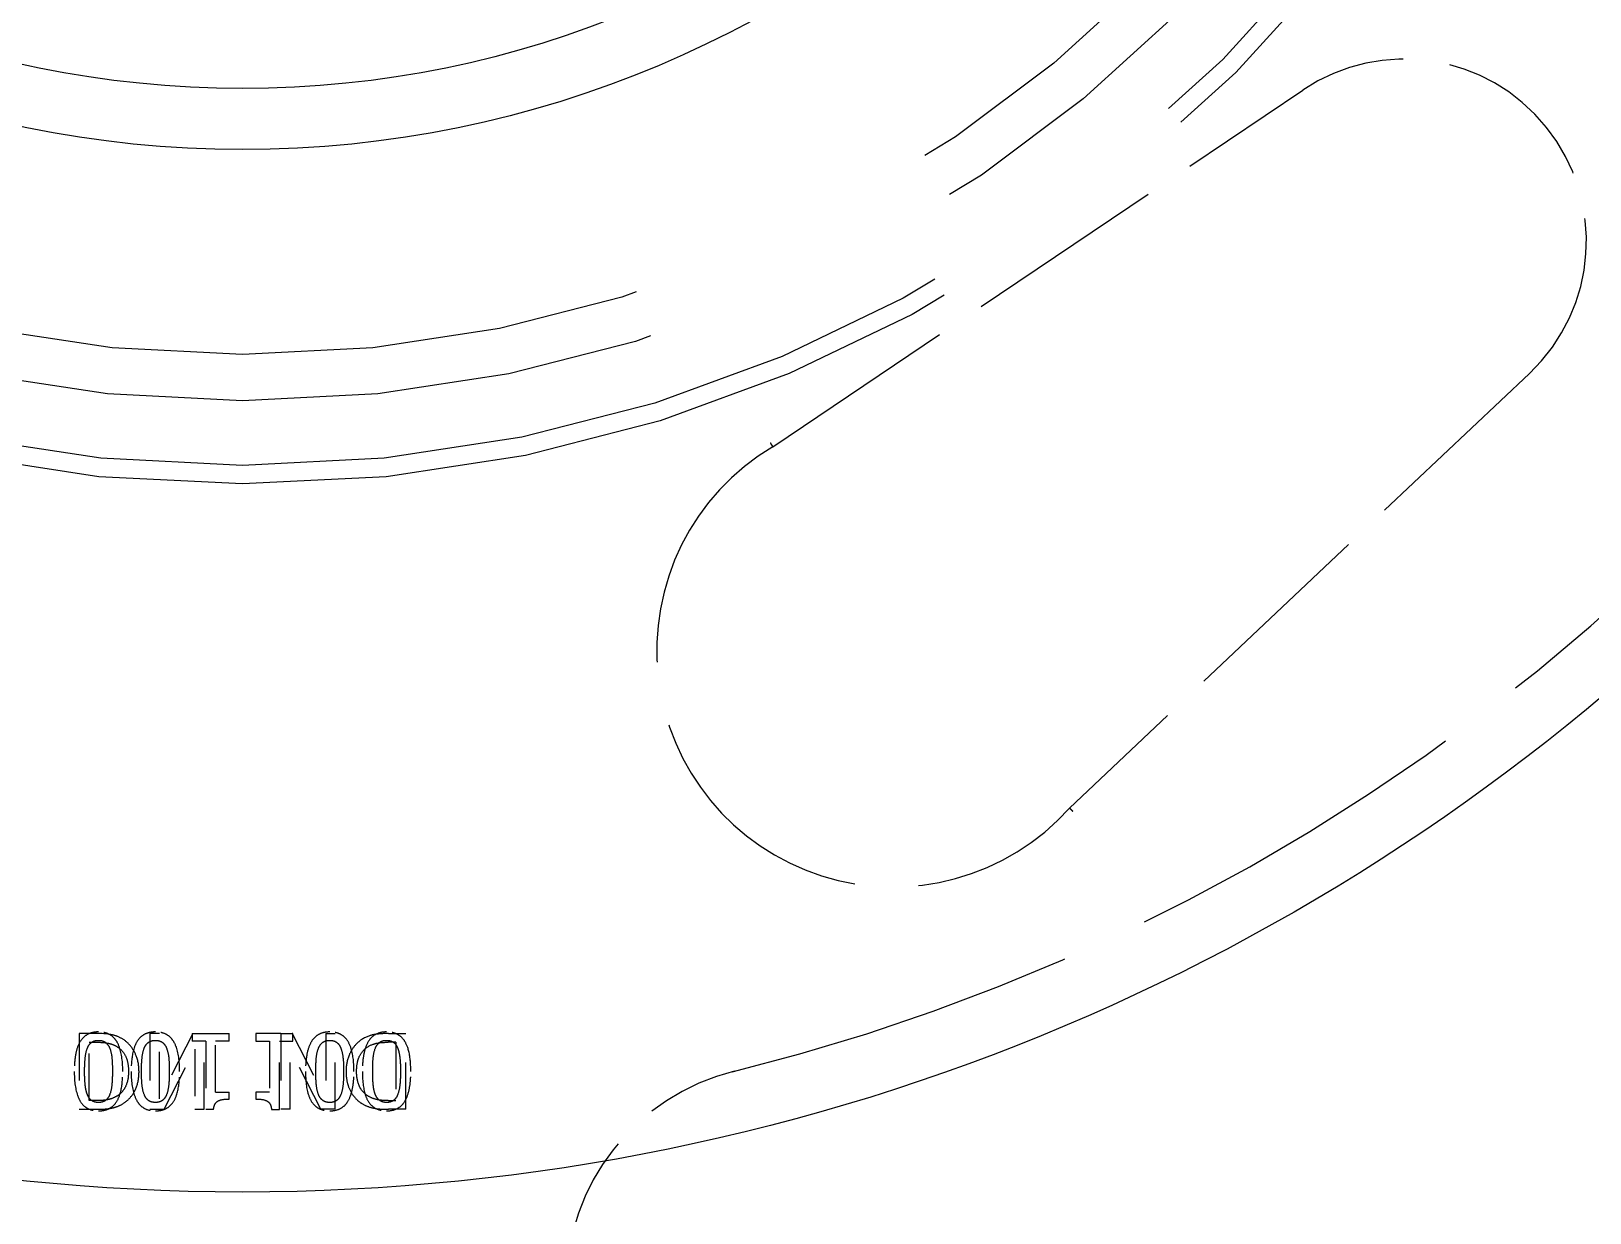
# Model space of a CAD drawing. Header units: inches. Extents: x 19 to 503, y 7 to 322.
# Drawn here: x 249.615 to 252.935, y 221.13 to 223.646 of the extents above; entities that cross this region are included whole.
import ezdxf

# ---------------------------------------------------------------- set-up
doc = ezdxf.new("R2010")
doc.units = ezdxf.units.IN
doc.header["$LTSCALE"] = 15
doc.header["$MEASUREMENT"] = 0
doc.linetypes.add('DASHED', pattern=[0.2067, 0.1654, -0.0413])
for name, color, linetype, lineweight in [('Dimension (ANSI)', 7, 'Continuous', 25), ('Hatch', 7, 'Continuous', 18), ('Hidden', 7, 'DASHED', 18), ('Visible', 7, 'Continuous', 18)]:
    doc.layers.add(name, color=color, linetype=linetype, lineweight=lineweight)
doc.styles.add('MEMCOR Medium', font='arial.ttf')
doc.dimstyles.new('Default (ANSI)', dxfattribs={"dimscale": 15, "dimtxt": 0.15, "dimasz": 0.098425, "dimexe": 0.125, "dimexo": 0.0625, "dimgap": 0.031496, "dimtad": 0, "dimtih": 1, "dimtoh": 1, "dimdec": 4, "dimrnd": 1e-08, "dimzin": 3, "dimdsep": 46, "dimlunit": 5, "dimtxsty": 'MEMCOR Medium', "dimcen": 0.09, "dimdle": 0.393701, "dimclrd": 256, "dimclre": 256, "dimclrt": 256, "dimadec": 0, "dimazin": 1, "dimtfac": 0.8, "dimtofl": 0, "dimtmove": 0, "dimatfit": 3, "dimfxl": 1, "dimfrac": 1, "dimtolj": 1, "dimtzin": 4, "dimlwd": -1, "dimlwe": -1, "dimarcsym": 0})

# ---------------------------------------------------------------- blocks, each defined once
blk = doc.blocks.new('*D29')
at = {"layer": 'Defpoints', "color": 0, "transparency": 16777216}
for p in [(237.9042, 272.562), (264.6295, 245.8367), (229.7583, 211.2531)]:
    blk.add_point(p, dxfattribs=at)
at = {"layer": 'Dimension (ANSI)', "transparency": 16777216}
for p, q in [((263.9666, 246.4996), (236.5784, 273.8878)), ((236.8603, 271.518), (224.7693, 259.427)), ((204.2208, 238.8785), (216.3118, 250.9695)), ((229.0954, 211.916), (201.851, 239.1603))]:
    blk.add_line(p, q, dxfattribs=at)
for points in [[(236.6863, 271.692), (237.0343, 271.344), (237.9042, 272.562)], [(204.0468, 239.0525), (204.3948, 238.7045), (203.1768, 237.8345)]]:
    blk.add_solid(points, dxfattribs=at)
at = {"layer": 'Dimension (ANSI)', "transparency": 16777216, "char_height": 2.25, "attachment_point": 5, "style": 'MEMCOR Medium'}
for s, insert in [('\\A1; 49{\\H0.8x;\\S1#8;} in', (220.5405, 257.5126)), ('\\A1;[1247.4 mm]', (220.5405, 253.2839))]:
    blk.add_mtext(s, dxfattribs=dict(at, insert=insert))

msp = doc.modelspace()

# ---------------------------------------------------------------- hatches: boundary and pattern name
at = {"layer": 'Hatch'}
h = msp.add_hatch(dxfattribs=at)
h.set_pattern_fill('ANSI31', color=256, scale=15, style=0)
edge = h.paths.add_edge_path()
edge.add_spline(control_points=[(270.755229, 225.672201), (270.723596, 225.640474), (270.691854, 225.608856), (270.628225, 225.545913), (270.596338, 225.514587), (270.564343, 225.483372)], knot_values=[-0.68200416, -0.68200416, -0.68200416, -0.68200416, -0.34060943, -0.34060943, 0, 0, 0, 0], degree=3, periodic=0)
edge.add_ellipse((250.064767, 225.674007), major_axis=(-0.190635, -20.499576), ratio=1, start_angle=19.7561717, end_angle=90, ccw=False)
edge.add_line((256.814581, 206.316606), (256.814581, 206.109007))
edge.add_line((256.814581, 206.109007), (256.814581, 206.052037))
edge.add_ellipse((250.064767, 225.674007), major_axis=(19.62197, 6.749814), ratio=1, start_angle=270, end_angle=270.7139225)
edge.add_ellipse((250.064767, 225.674007), major_axis=(19.536344, 6.993779), ratio=1, start_angle=270, end_angle=286.9972846)
edge.add_ellipse((250.064767, 225.674007), major_axis=(16.638503, 12.39927), ratio=1, start_angle=270, end_angle=270.6902994)
edge.add_ellipse((250.064767, 225.674007), major_axis=(16.487913, 12.598826), ratio=1, start_angle=270, end_angle=285.2313046)
edge.add_ellipse((250.064767, 225.674007), major_axis=(12.598826, 16.487913), ratio=1, start_angle=270, end_angle=270.6902994)
edge.add_ellipse((250.064767, 225.674007), major_axis=(16.638503, -12.39927), ratio=1, start_angle=0, end_angle=36.6890483)
edge.add_line((270.815229, 225.672196), (270.755229, 225.672201))
edge = h.paths.add_edge_path()
edge.add_spline(control_points=[(270.564343, 225.864642), (270.596338, 225.833427), (270.628225, 225.802101), (270.691854, 225.739158), (270.723596, 225.70754), (270.755229, 225.675812)], knot_values=[-0.6820042, -0.6820042, -0.6820042, -0.6820042, -0.34139475, -0.34139475, 0, 0, 0, 0], degree=3, periodic=0)
edge.add_line((270.755229, 225.675812), (270.815229, 225.675818))
edge.add_ellipse((250.064767, 225.674007), major_axis=(-0.001811, 20.750462), ratio=1, start_angle=270, end_angle=306.6890483)
edge.add_ellipse((250.064767, 225.674007), major_axis=(-12.39927, 16.638503), ratio=1, start_angle=270, end_angle=270.6902994)
edge.add_ellipse((250.064767, 225.674007), major_axis=(-12.598826, 16.487913), ratio=1, start_angle=270, end_angle=285.2313046)
edge.add_ellipse((250.064767, 225.674007), major_axis=(-16.487913, 12.598826), ratio=1, start_angle=270, end_angle=270.6902994)
edge.add_ellipse((250.064767, 225.674007), major_axis=(-16.638503, 12.39927), ratio=1, start_angle=270, end_angle=343.3880966)
edge.add_ellipse((250.064767, 225.674007), major_axis=(-16.638503, -12.39927), ratio=1, start_angle=270, end_angle=270.6902994)
edge.add_ellipse((250.064767, 225.674007), major_axis=(-16.487913, -12.598826), ratio=1, start_angle=270, end_angle=285.2313046)
edge.add_ellipse((250.064767, 225.674007), major_axis=(-12.598826, -16.487913), ratio=1, start_angle=270, end_angle=270.6902994)
edge.add_ellipse((250.064767, 225.674007), major_axis=(-12.39927, -16.638503), ratio=1, start_angle=270, end_angle=343.3880966)
edge.add_ellipse((250.064767, 225.674007), major_axis=(12.39927, -16.638503), ratio=1, start_angle=270, end_angle=270.6902994)
edge.add_ellipse((250.064767, 225.674007), major_axis=(12.598826, -16.487913), ratio=1, start_angle=270, end_angle=285.2313046)
edge.add_ellipse((250.064767, 225.674007), major_axis=(16.487913, -12.598826), ratio=1, start_angle=270, end_angle=270.6902994)
edge.add_ellipse((250.064767, 225.674007), major_axis=(16.638503, -12.39927), ratio=1, start_angle=270, end_angle=286.9972846)
edge.add_ellipse((250.064767, 225.674007), major_axis=(19.536344, -6.993779), ratio=1, start_angle=270, end_angle=270.7139225)
edge.add_line((243.314954, 206.052037), (243.314954, 206.109007))
edge.add_line((243.314954, 206.109007), (243.314954, 206.316606))
edge.add_ellipse((250.064767, 225.674007), major_axis=(-6.749814, -19.357401), ratio=1, start_angle=109.7561717, end_angle=360, ccw=False)
h = msp.add_hatch(dxfattribs=at)
h.set_pattern_fill('ANSI31', color=256, scale=15, angle=-15, style=0)
edge = h.paths.add_edge_path()
edge.add_line((233.426264, 213.274737), (233.400078, 212.898405))
edge.add_line((233.400078, 212.898405), (233.553868, 213.052195))
edge.add_line((233.553868, 213.052195), (233.576855, 213.075181))
edge.add_ellipse((250.064767, 225.674007), major_axis=(-12.598826, 16.487913), ratio=1, start_angle=89.3097006, end_angle=90, ccw=False)
edge = h.paths.add_edge_path()
edge.add_line((237.465942, 209.186094), (237.442955, 209.163107))
edge.add_line((237.442955, 209.163107), (237.289165, 209.009317))
edge.add_line((237.289165, 209.009317), (237.665498, 209.035504))
edge.add_ellipse((250.064767, 225.674007), major_axis=(-16.638503, 12.39927), ratio=1, start_angle=89.3097006, end_angle=90, ccw=False)
edge = h.paths.add_edge_path()
edge.add_ellipse((250.064767, 225.674007), major_axis=(12.39927, 16.638503), ratio=1, start_angle=89.3097006, end_angle=90)
edge.add_line((233.426264, 238.073276), (233.400078, 238.449609))
edge.add_line((233.400078, 238.449609), (233.553868, 238.295819))
edge.add_line((233.553868, 238.295819), (233.576855, 238.272832))
edge = h.paths.add_edge_path()
edge.add_line((237.289165, 242.338696), (237.442955, 242.184906))
edge.add_line((237.442955, 242.184906), (237.465942, 242.16192))
edge.add_ellipse((250.064767, 225.674007), major_axis=(16.487913, 12.598826), ratio=1, start_angle=89.3097006, end_angle=90, ccw=False)
edge.add_line((237.665498, 242.31251), (237.289165, 242.338696))
edge = h.paths.add_edge_path()
edge.add_ellipse((250.064767, 225.674007), major_axis=(16.638503, -12.39927), ratio=1, start_angle=89.3097006, end_angle=90)
edge.add_line((262.464037, 242.31251), (262.84037, 242.338696))
edge.add_line((262.84037, 242.338696), (262.68658, 242.184906))
edge.add_line((262.68658, 242.184906), (262.663593, 242.16192))
edge = h.paths.add_edge_path()
edge.add_line((262.84037, 209.009317), (262.68658, 209.163107))
edge.add_line((262.68658, 209.163107), (262.663593, 209.186094))
edge.add_ellipse((250.064767, 225.674007), major_axis=(-16.487913, -12.598826), ratio=1, start_angle=89.3097006, end_angle=90, ccw=False)
edge.add_line((262.464037, 209.035504), (262.84037, 209.009317))
edge = h.paths.add_edge_path()
edge.add_line((266.703271, 238.073276), (266.729457, 238.449609))
edge.add_line((266.729457, 238.449609), (266.575667, 238.295819))
edge.add_line((266.575667, 238.295819), (266.55268, 238.272832))
edge.add_ellipse((250.064767, 225.674007), major_axis=(12.598826, -16.487913), ratio=1, start_angle=89.3097006, end_angle=90, ccw=False)
edge = h.paths.add_edge_path()
edge.add_line((266.55268, 213.075181), (266.575667, 213.052195))
edge.add_line((266.575667, 213.052195), (266.729457, 212.898405))
edge.add_line((266.729457, 212.898405), (266.703271, 213.274737))
edge.add_ellipse((250.064767, 225.674007), major_axis=(-12.39927, -16.638503), ratio=1, start_angle=89.3097006, end_angle=90, ccw=False)
edge = h.paths.add_edge_path()
edge.add_line((243.314954, 205.793952), (243.314954, 206.052037))
edge.add_ellipse((250.064767, 225.674007), major_axis=(-19.62197, 6.749814), ratio=1, start_angle=89.2860775, end_angle=90, ccw=False)
edge.add_spline(control_points=[(243.070989, 206.137663), (243.101257, 206.094726), (243.13196, 206.051509), (243.172532, 205.994506), (243.189772, 205.970299), (243.233724, 205.908587), (243.274478, 205.851368), (243.314954, 205.793952)], knot_values=[-0.70223344, -0.70223344, -0.70223344, -0.70223344, -0.57731551, -0.57731551, -0.5352959, -0.5352959, 0, 0, 0, 0], degree=3, periodic=0)
edge = h.paths.add_edge_path()
edge.add_line((256.814581, 206.052037), (256.814581, 205.793952))
edge.add_spline(control_points=[(256.814581, 205.793952), (256.875491, 205.879856), (256.936593, 205.965825), (257.017913, 206.080378), (257.03824, 206.109023), (257.058546, 206.137663)], knot_values=[-1.07057183, -1.07057183, -1.07057183, -1.07057183, -0.26752465, -0.26752465, 0, 0, 0, 0], degree=3, periodic=0)
edge.add_ellipse((250.064767, 225.674007), major_axis=(-19.536344, -6.993779), ratio=1, start_angle=89.2860775, end_angle=90, ccw=False)

# ---------------------------------------------------------------- linework, layer by layer
at = {"layer": 'Hidden', "ltscale": 0.172713}
msp.add_line((251.194067, 222.761088), (252.323264, 223.520761), dxfattribs=at)
at = {"layer": 'Hidden', "ltscale": 0.171034}
msp.add_line((252.805876, 222.917383), (251.8263, 221.991749), dxfattribs=at)
at = {"layer": 'Hidden', "ltscale": 0.020397}
for p, q in [((249.716945, 221.511529), (249.716945, 221.350112)), ((249.867506, 221.511529), (249.867506, 221.350112)), ((249.983009, 221.350112), (249.983009, 221.511529)), ((250.146526, 221.511529), (250.146526, 221.350112)), ((250.262029, 221.350112), (250.262029, 221.511529)), ((250.41259, 221.350112), (250.41259, 221.511529))]:
    msp.add_line(p, q, dxfattribs=at)
at = {"layer": 'Hidden', "ltscale": 0.005272}
msp.add_line((249.754095, 221.511529), (249.716945, 221.511529), dxfattribs=at)
at = {"layer": 'Hidden', "ltscale": 0.002241}
for p, q in [((249.738398, 221.492954), (249.754749, 221.492954)), ((249.754749, 221.368686), (249.738398, 221.368686))]:
    msp.add_line(p, q, dxfattribs=at)
at = {"layer": 'Hidden', "ltscale": 0.015679}
for p, q in [((249.738398, 221.368686), (249.738398, 221.492954)), ((250.391137, 221.492954), (250.391137, 221.368686))]:
    msp.add_line(p, q, dxfattribs=at)
at = {"layer": 'Hidden', "ltscale": 0.002541}
msp.add_line((249.887519, 221.511529), (249.867506, 221.511529), dxfattribs=at)
at = {"layer": 'Hidden', "ltscale": 0.019858}
msp.add_line((249.95894, 221.511529), (249.887519, 221.372349), dxfattribs=at)
at = {"layer": 'Hidden', "ltscale": 0.017573}
for p, q in [((249.887519, 221.372349), (249.887519, 221.511529)), ((250.242016, 221.511529), (250.242016, 221.372349))]:
    msp.add_line(p, q, dxfattribs=at)
at = {"layer": 'Hidden', "ltscale": 0.001993}
for p, q in [((249.957639, 221.511529), (249.957639, 221.495047)), ((250.036385, 221.495047), (250.036385, 221.511529)), ((250.09315, 221.511529), (250.09315, 221.495047)), ((250.171896, 221.495047), (250.171896, 221.511529))]:
    msp.add_line(p, q, dxfattribs=at)
at = {"layer": 'Hidden', "ltscale": 0.009952}
msp.add_line((249.957639, 221.511529), (250.036385, 221.511529), dxfattribs=at)
at = {"layer": 'Hidden', "ltscale": 0.00357}
msp.add_line((249.986286, 221.495047), (249.957639, 221.495047), dxfattribs=at)
at = {"layer": 'Hidden', "ltscale": 0.01837}
for p, q in [((249.986286, 221.495047), (249.986286, 221.349588)), ((250.143249, 221.349588), (250.143249, 221.495047))]:
    msp.add_line(p, q, dxfattribs=at)
at = {"layer": 'Hidden', "ltscale": 0.013636}
for p, q in [((250.007084, 221.386869), (250.007084, 221.495047)), ((250.122451, 221.495047), (250.122451, 221.386869))]:
    msp.add_line(p, q, dxfattribs=at)
at = {"layer": 'Hidden', "ltscale": 0.003628}
for p, q in [((250.036385, 221.495047), (250.007084, 221.495047)), ((250.09315, 221.495047), (250.122451, 221.495047)), ((250.007084, 221.386869), (250.036385, 221.386869)), ((250.122451, 221.386869), (250.09315, 221.386869))]:
    msp.add_line(p, q, dxfattribs=at)
at = {"layer": 'Hidden', "ltscale": 0.006701}
msp.add_line((250.146526, 221.511529), (250.09315, 221.511529), dxfattribs=at)
at = {"layer": 'Hidden', "ltscale": 0.003571}
msp.add_line((250.143249, 221.495047), (250.171896, 221.495047), dxfattribs=at)
at = {"layer": 'Hidden', "ltscale": 0.002984}
msp.add_line((250.146526, 221.511529), (250.170595, 221.511529), dxfattribs=at)
at = {"layer": 'Hidden', "ltscale": 0.019854}
msp.add_line((250.170595, 221.511529), (250.242016, 221.372349), dxfattribs=at)
at = {"layer": 'Hidden', "ltscale": 6.72989e-05}
msp.add_line((250.171896, 221.511529), (250.170595, 221.511529), dxfattribs=at)
at = {"layer": 'Hidden', "ltscale": 0.002537}
msp.add_line((250.242016, 221.511529), (250.262029, 221.511529), dxfattribs=at)
at = {"layer": 'Hidden', "ltscale": 0.00223}
for p, q in [((250.391137, 221.492954), (250.374786, 221.492954)), ((250.374786, 221.368686), (250.391137, 221.368686))]:
    msp.add_line(p, q, dxfattribs=at)
at = {"layer": 'Hidden', "ltscale": 0.005245}
msp.add_line((250.37544, 221.511529), (250.41259, 221.511529), dxfattribs=at)
at = {"layer": 'Hidden', "ltscale": 0.018182}
msp.add_line((249.897984, 221.350112), (249.962996, 221.477911), dxfattribs=at)
at = {"layer": 'Hidden', "ltscale": 0.016128}
for p, q in [((249.962996, 221.477911), (249.962996, 221.350112)), ((250.166539, 221.350112), (250.166539, 221.477911))]:
    msp.add_line(p, q, dxfattribs=at)
at = {"layer": 'Hidden', "ltscale": 0.01818}
msp.add_line((250.231551, 221.350112), (250.166539, 221.477911), dxfattribs=at)
at = {"layer": 'Hidden', "ltscale": 0.001777}
for p, q in [((250.036385, 221.372087), (250.036385, 221.386869)), ((250.09315, 221.386869), (250.09315, 221.372087))]:
    msp.add_line(p, q, dxfattribs=at)
at = {"layer": 'Hidden', "ltscale": 0.005216}
msp.add_line((249.716945, 221.350112), (249.753702, 221.350112), dxfattribs=at)
at = {"layer": 'Hidden', "ltscale": 0.003913}
msp.add_line((249.867506, 221.350112), (249.897984, 221.350112), dxfattribs=at)
at = {"layer": 'Hidden', "ltscale": 0.002464}
msp.add_line((249.962996, 221.350112), (249.983009, 221.350112), dxfattribs=at)
at = {"layer": 'Hidden', "ltscale": 0.002037}
for p, q in [((250.003029, 221.349588), (249.986286, 221.349588)), ((250.126506, 221.349588), (250.143249, 221.349588))]:
    msp.add_line(p, q, dxfattribs=at)
at = {"layer": 'Hidden', "ltscale": 0.002463}
msp.add_line((250.166539, 221.350112), (250.146526, 221.350112), dxfattribs=at)
at = {"layer": 'Hidden', "ltscale": 0.003908}
msp.add_line((250.262029, 221.350112), (250.231551, 221.350112), dxfattribs=at)
at = {"layer": 'Hidden', "ltscale": 0.00519}
msp.add_line((250.41259, 221.350112), (250.375833, 221.350112), dxfattribs=at)
at = {"layer": 'Hidden', "ltscale": 1.010594}
msp.add_circle((250.064767, 225.674007), 2.992126, dxfattribs=at)
at = {"layer": 'Hidden', "ltscale": 0.997297}
msp.add_circle((250.064767, 225.674007), 2.952756, dxfattribs=at)
at = {"layer": 'Hidden', "ltscale": 1.140908}
msp.add_circle((250.064767, 225.674007), 2.814961, dxfattribs=at)
at = {"layer": 'Hidden', "ltscale": 1.101016}
msp.add_circle((250.064767, 225.674007), 2.716535, dxfattribs=at)
at = {"layer": 'Hidden', "ltscale": 0.14642}
msp.add_arc((252.539641, 223.199133), 0.387639, 313.378223, 123.930903, dxfattribs=at)
at = {"layer": 'Hidden', "ltscale": 0.220442}
msp.add_arc((251.450865, 222.327672), 0.503781, 120.646673, 318.179245, dxfattribs=at)
at = {"layer": 'Hidden', "ltscale": 0.302038}
msp.add_arc((250.064767, 225.674007), 4.370079, 283.803572, 314.999945, dxfattribs=at)
at = {"layer": 'Hidden', "ltscale": 0.079603}
msp.add_arc((251.226185, 220.972825), 0.472441, 103.876944, 180, dxfattribs=at)
at = {"layer": 'Hidden', "ltscale": 0.001864}
for points, knots in [([(251.188806, 222.769411), (251.188822, 222.769385), (251.188839, 222.769359), (251.189547, 222.768238), (251.190231, 222.767156), (251.191498, 222.765151), (251.19207, 222.764247), (251.193032, 222.762725), (251.193413, 222.762122), (251.193933, 222.761299), (251.194067, 222.761088), (251.194067, 222.761088)], [-0.0394011047, -0.0394011047, -0.0394011047, -0.0394011047, -0.0391661683, -0.0391661683, -0.0292954845, -0.0292954845, -0.0195268392, -0.0195268392, -0.009762357, -0.009762357, 0, 0, 0, 0]), ([(251.8263, 221.991749), (251.8263, 221.991749), (251.826479, 221.991575), (251.827176, 221.990897), (251.827687, 221.990399), (251.828977, 221.989143), (251.829744, 221.988397), (251.831445, 221.986741), (251.832364, 221.985846), (251.833315, 221.984919), (251.833337, 221.984898), (251.833358, 221.984877)], [-0.0391819598, -0.0391819598, -0.0391819598, -0.0391819598, -0.0294235186, -0.0294235186, -0.0196605386, -0.0196605386, -0.0098886623, -0.0098886623, 0, 0, 0.000229382, 0.000229382, 0.000229382, 0.000229382])]:
    msp.add_open_spline(points, degree=3, knots=knots, dxfattribs=at)
at = {"layer": 'Hidden', "ltscale": 0.014743}
msp.add_open_spline([(249.757895, 221.51493), (249.753739, 221.51493), (249.749586, 221.514549), (249.741868, 221.512824), (249.738304, 221.511572), (249.730038, 221.507225), (249.725794, 221.503684), (249.718616, 221.494672), (249.715212, 221.488628), (249.710229, 221.473104), (249.708797, 221.465602), (249.707349, 221.453933), (249.70698, 221.449566), (249.706607, 221.442879), (249.706513, 221.440529), (249.706419, 221.436961), (249.706395, 221.435738), (249.706364, 221.433285), (249.706356, 221.432052), (249.706356, 221.43082)], degree=3, knots=[-0.366320233, -0.366320233, -0.366320233, -0.366320233, -0.313617086, -0.313617086, -0.265544382, -0.265544382, -0.19586383, -0.19586383, -0.126420664, -0.126420664, -0.069755425, -0.069755425, -0.036591851, -0.036591851, -0.018698882, -0.018698882, -0.009386338, -0.009386338, 0, 0, 0, 0], dxfattribs=at)
at = {"layer": 'Hidden', "ltscale": 0.014558}
msp.add_open_spline([(249.809564, 221.430951), (249.809564, 221.455212), (249.806567, 221.471903), (249.79903, 221.491744), (249.795725, 221.496608), (249.789791, 221.503906), (249.78569, 221.50729), (249.775195, 221.512825), (249.768908, 221.514297), (249.761022, 221.514877), (249.759456, 221.51493), (249.757895, 221.51493)], degree=3, knots=[-0.187600973, -0.187600973, -0.187600973, -0.187600973, -0.140846763, -0.140846763, -0.110286961, -0.110286961, -0.066739037, -0.066739037, -0.013235496, -0.013235496, 0, 0, 0, 0], dxfattribs=at)
at = {"layer": 'Hidden', "ltscale": 0.014327}
msp.add_open_spline([(249.879023, 221.51493), (249.874929, 221.51493), (249.870835, 221.51456), (249.863201, 221.512883), (249.85968, 221.511666), (249.851529, 221.507465), (249.84738, 221.504075), (249.839937, 221.49509), (249.836554, 221.48899), (249.829713, 221.468414), (249.828022, 221.453537), (249.82752, 221.436145), (249.827485, 221.43348), (249.827485, 221.43082)], degree=3, knots=[-0.36342485, -0.36342485, -0.36342485, -0.36342485, -0.314566353, -0.314566353, -0.269830239, -0.269830239, -0.205060654, -0.205060654, -0.13258773, -0.13258773, -0.020262921, -0.020262921, 0, 0, 0, 0], dxfattribs=at)
at = {"layer": 'Hidden', "ltscale": 0.014233}
msp.add_open_spline([(249.930692, 221.430951), (249.930692, 221.45267), (249.928251, 221.471003), (249.919703, 221.492597), (249.916338, 221.497358), (249.910395, 221.504358), (249.906372, 221.507588), (249.896187, 221.512816), (249.890173, 221.514252), (249.882374, 221.514869), (249.880697, 221.51493), (249.879023, 221.51493)], degree=3, knots=[-0.186250774, -0.186250774, -0.186250774, -0.186250774, -0.132345258, -0.132345258, -0.10238768, -0.10238768, -0.061688522, -0.061688522, -0.013226135, -0.013226135, 0, 0, 0, 0], dxfattribs=at)
at = {"layer": 'Hidden', "ltscale": 0.014238}
msp.add_open_spline([(250.250512, 221.51493), (250.244104, 221.51493), (250.237646, 221.514034), (250.226718, 221.509775), (250.222342, 221.50701), (250.214842, 221.499765), (250.211509, 221.495197), (250.205054, 221.481631), (250.202817, 221.473155), (250.199491, 221.45392), (250.198843, 221.442128), (250.198843, 221.430951)], degree=3, knots=[0, 0, 0, 0, 0.050704563, 0.050704563, 0.091709303, 0.091709303, 0.131196866, 0.131196866, 0.18017527, 0.18017527, 0.245895897, 0.245895897, 0.245895897, 0.245895897], dxfattribs=at)
at = {"layer": 'Hidden', "ltscale": 0.014335}
msp.add_open_spline([(250.30205, 221.43082), (250.30205, 221.447665), (250.300639, 221.464857), (250.293384, 221.488382), (250.289797, 221.494699), (250.282679, 221.503566), (250.278629, 221.50701), (250.270419, 221.511458), (250.266715, 221.512784), (250.258822, 221.514549), (250.254666, 221.51493), (250.250512, 221.51493)], degree=3, knots=[0, 0, 0, 0, 0.128356108, 0.128356108, 0.211784999, 0.211784999, 0.288912783, 0.288912783, 0.345741066, 0.345741066, 0.405337774, 0.405337774, 0.405337774, 0.405337774], dxfattribs=at)
at = {"layer": 'Hidden', "ltscale": 0.014576}
msp.add_open_spline([(250.37164, 221.51493), (250.364853, 221.51493), (250.357936, 221.513925), (250.346683, 221.509118), (250.34235, 221.506171), (250.335443, 221.498981), (250.331944, 221.494267), (250.325443, 221.479318), (250.323359, 221.470601), (250.32052, 221.451975), (250.319971, 221.441238), (250.319971, 221.430951)], degree=3, knots=[0, 0, 0, 0, 0.057763617, 0.057763617, 0.101076265, 0.101076265, 0.13701261, 0.13701261, 0.175939381, 0.175939381, 0.222659464, 0.222659464, 0.222659464, 0.222659464], dxfattribs=at)
at = {"layer": 'Hidden', "ltscale": 0.014771}
msp.add_open_spline([(250.423179, 221.43082), (250.423179, 221.444785), (250.422205, 221.460053), (250.416036, 221.485269), (250.412272, 221.492149), (250.406203, 221.501064), (250.402356, 221.504939), (250.393967, 221.510427), (250.389808, 221.512175), (250.380951, 221.514451), (250.376298, 221.51493), (250.37164, 221.51493)], degree=3, knots=[0, 0, 0, 0, 0.1064092, 0.1064092, 0.199261451, 0.199261451, 0.30297713, 0.30297713, 0.390704034, 0.390704034, 0.480877809, 0.480877809, 0.480877809, 0.480877809], dxfattribs=at)
at = {"layer": 'Hidden', "ltscale": 0.006241}
msp.add_open_spline([(249.728332, 221.43082), (249.728332, 221.446653), (249.729206, 221.45616), (249.730556, 221.467527), (249.731825, 221.474254), (249.734088, 221.480004)], degree=3, knots=[-0.0876462716, -0.0876462716, -0.0876462716, -0.0876462716, -0.0479816509, -0.0479816509, 0, 0, 0, 0], dxfattribs=at)
at = {"layer": 'Hidden', "ltscale": 0.0042}
msp.add_open_spline([(249.734088, 221.480004), (249.735486, 221.48364), (249.737357, 221.487013), (249.742456, 221.492615), (249.745055, 221.494088), (249.750376, 221.496445), (249.75415, 221.497009), (249.757895, 221.497009)], degree=3, knots=[-0.0656606858, -0.0656606858, -0.0656606858, -0.0656606858, -0.0489049499, -0.0489049499, -0.0317352905, -0.0317352905, 0, 0, 0, 0], dxfattribs=at)
at = {"layer": 'Hidden', "ltscale": 0.008139}
msp.add_open_spline([(249.811258, 221.498579), (249.805067, 221.502465), (249.798555, 221.505543), (249.788012, 221.508656), (249.776905, 221.511529), (249.754095, 221.511529)], degree=3, knots=[0, 0, 0, 0, 0.0587446901, 0.0587446901, 0.0906487641, 0.0906487641, 0.0906487641, 0.0906487641], dxfattribs=at)
at = {"layer": 'Hidden', "ltscale": 0.006375}
msp.add_open_spline([(249.754749, 221.492954), (249.759965, 221.492954), (249.765317, 221.492725), (249.778871, 221.491202), (249.783779, 221.489709), (249.790525, 221.487483), (249.795087, 221.485222), (249.799354, 221.482228)], degree=3, knots=[0, 0, 0, 0, 0.044505736, 0.044505736, 0.114852539, 0.114852539, 0.291185784, 0.291185784, 0.291185784, 0.291185784], dxfattribs=at)
at = {"layer": 'Hidden', "ltscale": 0.004237}
msp.add_open_spline([(249.757895, 221.497009), (249.761781, 221.497009), (249.765794, 221.496433), (249.770768, 221.494125), (249.773475, 221.49269), (249.778828, 221.486717), (249.78071, 221.483302), (249.782094, 221.479612)], degree=3, knots=[-0.153015949, -0.153015949, -0.153015949, -0.153015949, -0.063811293, -0.063811293, -0.030391304, -0.030391304, 0, 0, 0, 0], dxfattribs=at)
at = {"layer": 'Hidden', "ltscale": 0.006166}
for points, knots in [([(249.782094, 221.479612), (249.78534, 221.471122), (249.786212, 221.462923), (249.787369, 221.450342), (249.787588, 221.439938), (249.787588, 221.430951)], [-0.0957885026, -0.0957885026, -0.0957885026, -0.0957885026, -0.068480317, -0.068480317, 0, 0, 0, 0]), ([(250.341947, 221.430951), (250.341947, 221.439927), (250.342166, 221.450313), (250.343322, 221.462916), (250.344194, 221.47112), (250.347441, 221.479612)], [0, 0, 0, 0, 0.0683983214, 0.0683983214, 0.0959615501, 0.0959615501, 0.0959615501, 0.0959615501])]:
    msp.add_open_spline(points, degree=3, knots=knots, dxfattribs=at)
at = {"layer": 'Hidden', "ltscale": 0.007487}
msp.add_open_spline([(249.799354, 221.482228), (249.803802, 221.479228), (249.807727, 221.475554), (249.815737, 221.464661), (249.818038, 221.458049), (249.821174, 221.446058), (249.821853, 221.438246), (249.821853, 221.43069)], degree=3, knots=[0, 0, 0, 0, 0.043260185, 0.043260185, 0.105826832, 0.105826832, 0.202634421, 0.202634421, 0.202634421, 0.202634421], dxfattribs=at)
at = {"layer": 'Hidden', "ltscale": 0.010014}
msp.add_open_spline([(249.844222, 221.430951), (249.844222, 221.442438), (249.842404, 221.45365), (249.835263, 221.471734), (249.831106, 221.47897), (249.821762, 221.49042), (249.816819, 221.494904), (249.811258, 221.498579)], degree=3, knots=[0, 0, 0, 0, 0.087529213, 0.087529213, 0.149348374, 0.149348374, 0.202535444, 0.202535444, 0.202535444, 0.202535444], dxfattribs=at)
at = {"layer": 'Hidden', "ltscale": 0.006227}
for points, knots in [([(249.84946, 221.43082), (249.84946, 221.4463), (249.850295, 221.455399), (249.851522, 221.466641), (249.852807, 221.473882), (249.855216, 221.480004)], [-0.0865547966, -0.0865547966, -0.0865547966, -0.0865547966, -0.0504601915, -0.0504601915, 0, 0, 0, 0]), ([(250.274319, 221.480004), (250.27661, 221.474181), (250.277879, 221.467362), (250.279206, 221.456053), (250.280075, 221.446608), (250.280075, 221.43082)], [0, 0, 0, 0, 0.0480102731, 0.0480102731, 0.0871132602, 0.0871132602, 0.0871132602, 0.0871132602])]:
    msp.add_open_spline(points, degree=3, knots=knots, dxfattribs=at)
at = {"layer": 'Hidden', "ltscale": 0.003998}
msp.add_open_spline([(249.855216, 221.480004), (249.855986, 221.482006), (249.856909, 221.483954), (249.859033, 221.487429), (249.860198, 221.488972), (249.864022, 221.4929), (249.866525, 221.494287), (249.871829, 221.49649), (249.875433, 221.497009), (249.879023, 221.497009)], degree=3, knots=[-0.0645311603, -0.0645311603, -0.0645311603, -0.0645311603, -0.054473203, -0.054473203, -0.0453115142, -0.0453115142, -0.0283680152, -0.0283680152, 0, 0, 0, 0], dxfattribs=at)
at = {"layer": 'Hidden', "ltscale": 0.004057}
msp.add_open_spline([(249.879023, 221.497009), (249.881102, 221.497009), (249.883201, 221.496844), (249.887078, 221.496083), (249.888869, 221.495533), (249.891904, 221.494119), (249.894539, 221.492717), (249.899923, 221.486793), (249.901834, 221.483315), (249.903223, 221.479612)], degree=3, knots=[-0.147079807, -0.147079807, -0.147079807, -0.147079807, -0.102041421, -0.102041421, -0.061797626, -0.061797626, -0.030238662, -0.030238662, 0, 0, 0, 0], dxfattribs=at)
at = {"layer": 'Hidden', "ltscale": 0.006156}
for points, knots in [([(249.903223, 221.479612), (249.90647, 221.471118), (249.90734, 221.462925), (249.908497, 221.45034), (249.908717, 221.439936), (249.908717, 221.430951)], [-0.0957677397, -0.0957677397, -0.0957677397, -0.0957677397, -0.0684617329, -0.0684617329, 0, 0, 0, 0]), ([(250.220818, 221.430951), (250.220818, 221.439932), (250.221037, 221.450329), (250.222194, 221.462922), (250.223065, 221.471117), (250.226312, 221.479612)], [0, 0, 0, 0, 0.0684313138, 0.0684313138, 0.0958308045, 0.0958308045, 0.0958308045, 0.0958308045])]:
    msp.add_open_spline(points, degree=3, knots=knots, dxfattribs=at)
at = {"layer": 'Hidden', "ltscale": 0.00406}
msp.add_open_spline([(250.226312, 221.479612), (250.227707, 221.483331), (250.229628, 221.486823), (250.235033, 221.492746), (250.237672, 221.494143), (250.24075, 221.495566), (250.242566, 221.496113), (250.246425, 221.496852), (250.248478, 221.497009), (250.250512, 221.497009)], degree=3, knots=[0, 0, 0, 0, 0.030378289, 0.030378289, 0.061934336, 0.061934336, 0.102137998, 0.102137998, 0.145626941, 0.145626941, 0.145626941, 0.145626941], dxfattribs=at)
at = {"layer": 'Hidden', "ltscale": 0.004002}
for points, knots in [([(250.250512, 221.497009), (250.25412, 221.497009), (250.257743, 221.496485), (250.263042, 221.494268), (250.265538, 221.492881), (250.269344, 221.488961), (250.270496, 221.487435), (250.272618, 221.483971), (250.273545, 221.482015), (250.274319, 221.480004)], [0, 0, 0, 0, 0.0285515711, 0.0285515711, 0.0453675714, 0.0453675714, 0.0543582295, 0.0543582295, 0.0643756174, 0.0643756174, 0.0643756174, 0.0643756174]), ([(249.903092, 221.381767), (249.902278, 221.379733), (249.901309, 221.377752), (249.899096, 221.374229), (249.897889, 221.372668), (249.893999, 221.368765), (249.891526, 221.367423), (249.886228, 221.365263), (249.8826, 221.364762), (249.879023, 221.364762)], [-0.0640399717, -0.0640399717, -0.0640399717, -0.0640399717, -0.0539442507, -0.0539442507, -0.0447893953, -0.0447893953, -0.0282701158, -0.0282701158, 0, 0, 0, 0])]:
    msp.add_open_spline(points, degree=3, knots=knots, dxfattribs=at)
at = {"layer": 'Hidden', "ltscale": 0.010008}
msp.add_open_spline([(250.318277, 221.498579), (250.312742, 221.494921), (250.30782, 221.490463), (250.298144, 221.47864), (250.29463, 221.471929), (250.288056, 221.456982), (250.285831, 221.446241), (250.28534, 221.433729), (250.285313, 221.43234), (250.285313, 221.430951)], degree=3, knots=[-0.168854897, -0.168854897, -0.168854897, -0.168854897, -0.136187178, -0.136187178, -0.095421884, -0.095421884, -0.010582904, -0.010582904, 0, 0, 0, 0], dxfattribs=at)
at = {"layer": 'Hidden', "ltscale": 0.007482}
msp.add_open_spline([(250.307682, 221.43069), (250.307682, 221.437766), (250.308278, 221.445053), (250.311063, 221.456761), (250.31312, 221.46303), (250.320718, 221.474501), (250.325092, 221.478796), (250.330181, 221.482228)], degree=3, knots=[-0.189135303, -0.189135303, -0.189135303, -0.189135303, -0.107207927, -0.107207927, -0.049391227, -0.049391227, 0, 0, 0, 0], dxfattribs=at)
at = {"layer": 'Hidden', "ltscale": 0.008113}
msp.add_open_spline([(250.37544, 221.511529), (250.363757, 221.511529), (250.353812, 221.510843), (250.34028, 221.508426), (250.331519, 221.506404), (250.319804, 221.499522), (250.319038, 221.499057), (250.318277, 221.498579)], degree=3, knots=[-0.266149275, -0.266149275, -0.266149275, -0.266149275, -0.109285448, -0.109285448, -0.007204652, -0.007204652, 0, 0, 0, 0], dxfattribs=at)
at = {"layer": 'Hidden', "ltscale": 0.006354}
msp.add_open_spline([(250.330181, 221.482228), (250.338421, 221.488009), (250.346079, 221.489889), (250.357897, 221.492396), (250.36662, 221.492954), (250.374786, 221.492954)], degree=3, knots=[-0.100491297, -0.100491297, -0.100491297, -0.100491297, -0.069388792, -0.069388792, 0, 0, 0, 0], dxfattribs=at)
at = {"layer": 'Hidden', "ltscale": 0.004247}
msp.add_open_spline([(250.347441, 221.479612), (250.348833, 221.483324), (250.350729, 221.486754), (250.356106, 221.492726), (250.358818, 221.494155), (250.363798, 221.496442), (250.367783, 221.497009), (250.37164, 221.497009)], degree=3, knots=[0, 0, 0, 0, 0.030587843, 0.030587843, 0.064064589, 0.064064589, 0.151413972, 0.151413972, 0.151413972, 0.151413972], dxfattribs=at)
at = {"layer": 'Hidden', "ltscale": 0.004212}
msp.add_open_spline([(250.37164, 221.497009), (250.375366, 221.497009), (250.379123, 221.49645), (250.384475, 221.494096), (250.387072, 221.492616), (250.392166, 221.487034), (250.394044, 221.483654), (250.395447, 221.480004)], degree=3, knots=[0, 0, 0, 0, 0.0317109057, 0.0317109057, 0.0493369081, 0.0493369081, 0.0666937152, 0.0666937152, 0.0666937152, 0.0666937152], dxfattribs=at)
at = {"layer": 'Hidden', "ltscale": 0.006242}
msp.add_open_spline([(250.395447, 221.480004), (250.397566, 221.474619), (250.398808, 221.468394), (250.400292, 221.456917), (250.401203, 221.44695), (250.401203, 221.43082)], degree=3, knots=[0, 0, 0, 0, 0.044970738, 0.044970738, 0.0886116255, 0.0886116255, 0.0886116255, 0.0886116255], dxfattribs=at)
at = {"layer": 'Hidden', "ltscale": 0.014706}
msp.add_open_spline([(249.706356, 221.43082), (249.706356, 221.413028), (249.708009, 221.39482), (249.715097, 221.37469), (249.717775, 221.368637), (249.725468, 221.358579), (249.72963, 221.354949), (249.740281, 221.349083), (249.746671, 221.3475), (249.754776, 221.346896), (249.756335, 221.346841), (249.757895, 221.346841)], degree=3, knots=[-0.32937722, -0.32937722, -0.32937722, -0.32937722, -0.17104907, -0.17104907, -0.115548814, -0.115548814, -0.069101164, -0.069101164, -0.013221831, -0.013221831, 0, 0, 0, 0], dxfattribs=at)
at = {"layer": 'Hidden', "ltscale": 0.006262}
msp.add_open_spline([(249.734218, 221.381506), (249.732852, 221.38495), (249.731847, 221.388652), (249.730321, 221.396169), (249.729548, 221.401371), (249.728762, 221.412762), (249.728602, 221.416173), (249.728441, 221.421383), (249.7284, 221.423219), (249.728359, 221.426003), (249.728349, 221.426955), (249.728339, 221.428395), (249.728336, 221.428882), (249.728333, 221.429853), (249.728332, 221.430337), (249.728332, 221.43082)], degree=3, knots=[-0.174413692, -0.174413692, -0.174413692, -0.174413692, -0.115670729, -0.115670729, -0.054377333, -0.054377333, -0.028614968, -0.028614968, -0.01465395, -0.01465395, -0.007398215, -0.007398215, -0.003686578, -0.003686578, 0, 0, 0, 0], dxfattribs=at)
at = {"layer": 'Hidden', "ltscale": 0.014591}
msp.add_open_spline([(249.757895, 221.346841), (249.762162, 221.346841), (249.766481, 221.347237), (249.77448, 221.349077), (249.778157, 221.350403), (249.786324, 221.354861), (249.790388, 221.358313), (249.797399, 221.367124), (249.800755, 221.373104), (249.807387, 221.393793), (249.809038, 221.408355), (249.809529, 221.42565), (249.809564, 221.428303), (249.809564, 221.430951)], degree=3, knots=[-0.401198967, -0.401198967, -0.401198967, -0.401198967, -0.339239024, -0.339239024, -0.283716192, -0.283716192, -0.209019785, -0.209019785, -0.131845749, -0.131845749, -0.020176299, -0.020176299, 0, 0, 0, 0], dxfattribs=at)
at = {"layer": 'Hidden', "ltscale": 0.006232}
msp.add_open_spline([(249.787588, 221.430951), (249.787588, 221.415945), (249.786815, 221.406009), (249.785497, 221.394201), (249.784249, 221.387527), (249.781963, 221.381767)], degree=3, knots=[-0.0909123665, -0.0909123665, -0.0909123665, -0.0909123665, -0.0478393759, -0.0478393759, 0, 0, 0, 0], dxfattribs=at)
at = {"layer": 'Hidden', "ltscale": 0.007731}
msp.add_open_spline([(249.821853, 221.43069), (249.821853, 221.421192), (249.820645, 221.411517), (249.815224, 221.397291), (249.812395, 221.392333), (249.805418, 221.384129), (249.801607, 221.38095), (249.797392, 221.378366)], degree=3, knots=[0, 0, 0, 0, 0.072372782, 0.072372782, 0.116979411, 0.116979411, 0.15687009, 0.15687009, 0.15687009, 0.15687009], dxfattribs=at)
at = {"layer": 'Hidden', "ltscale": 0.010072}
msp.add_open_spline([(249.81152, 221.362931), (249.816982, 221.366557), (249.821929, 221.370893), (249.830931, 221.381549), (249.836091, 221.389311), (249.842943, 221.409903), (249.844222, 221.420456), (249.844222, 221.430951)], degree=3, knots=[0, 0, 0, 0, 0.052602858, 0.052602858, 0.109265628, 0.109265628, 0.161770792, 0.161770792, 0.161770792, 0.161770792], dxfattribs=at)
at = {"layer": 'Hidden', "ltscale": 0.014291}
msp.add_open_spline([(249.827485, 221.43082), (249.827485, 221.412258), (249.829285, 221.393195), (249.838221, 221.369792), (249.841682, 221.364828), (249.84751, 221.357748), (249.851558, 221.354399), (249.861785, 221.349023), (249.867816, 221.347535), (249.875685, 221.346904), (249.877354, 221.346841), (249.879023, 221.346841)], degree=3, knots=[-0.188969819, -0.188969819, -0.188969819, -0.188969819, -0.133911297, -0.133911297, -0.104526704, -0.104526704, -0.062503335, -0.062503335, -0.013191232, -0.013191232, 0, 0, 0, 0], dxfattribs=at)
at = {"layer": 'Hidden', "ltscale": 0.006247}
msp.add_open_spline([(249.855347, 221.381506), (249.852294, 221.3892), (249.851222, 221.397733), (249.849771, 221.411299), (249.84946, 221.421462), (249.84946, 221.43082)], degree=3, knots=[-0.103779114, -0.103779114, -0.103779114, -0.103779114, -0.071310075, -0.071310075, 0, 0, 0, 0], dxfattribs=at)
at = {"layer": 'Hidden', "ltscale": 0.014265}
msp.add_open_spline([(249.879023, 221.346841), (249.883128, 221.346841), (249.887261, 221.347207), (249.894959, 221.348888), (249.898507, 221.350104), (249.906607, 221.354259), (249.910698, 221.357558), (249.918235, 221.366498), (249.921533, 221.372533), (249.928368, 221.392593), (249.930121, 221.407612), (249.930654, 221.425371), (249.930692, 221.428165), (249.930692, 221.430951)], degree=3, knots=[-0.352389821, -0.352389821, -0.352389821, -0.352389821, -0.306030752, -0.306030752, -0.263970579, -0.263970579, -0.204698491, -0.204698491, -0.135386695, -0.135386695, -0.021232323, -0.021232323, 0, 0, 0, 0], dxfattribs=at)
at = {"layer": 'Hidden', "ltscale": 0.006222}
for points, knots in [([(249.908717, 221.430951), (249.908717, 221.414828), (249.907813, 221.405183), (249.90676, 221.394941), (249.905503, 221.387844), (249.903092, 221.381767)], [-0.0787529308, -0.0787529308, -0.0787529308, -0.0787529308, -0.0500105562, -0.0500105562, 0, 0, 0, 0]), ([(250.226443, 221.381767), (250.224014, 221.387889), (250.222755, 221.395047), (250.221716, 221.405279), (250.220818, 221.414871), (250.220818, 221.430951)], [0, 0, 0, 0, 0.0503829338, 0.0503829338, 0.0786654707, 0.0786654707, 0.0786654707, 0.0786654707])]:
    msp.add_open_spline(points, degree=3, knots=knots, dxfattribs=at)
at = {"layer": 'Hidden', "ltscale": 0.01427}
msp.add_open_spline([(250.198843, 221.430951), (250.198843, 221.411481), (250.200718, 221.3935), (250.208011, 221.372718), (250.211246, 221.366366), (250.219335, 221.357133), (250.223346, 221.354), (250.231462, 221.349918), (250.235171, 221.348701), (250.242788, 221.347163), (250.246663, 221.346841), (250.250512, 221.346841)], degree=3, knots=[0, 0, 0, 0, 0.148364926, 0.148364926, 0.218915081, 0.218915081, 0.271030006, 0.271030006, 0.310811821, 0.310811821, 0.35032937, 0.35032937, 0.35032937, 0.35032937], dxfattribs=at)
at = {"layer": 'Hidden', "ltscale": 0.014299}
msp.add_open_spline([(250.250512, 221.346841), (250.257193, 221.346841), (250.263839, 221.347835), (250.274938, 221.352441), (250.279312, 221.355394), (250.286098, 221.362362), (250.289693, 221.367018), (250.296594, 221.382568), (250.298776, 221.391816), (250.301531, 221.410597), (250.30205, 221.420896), (250.30205, 221.43082)], degree=3, knots=[0, 0, 0, 0, 0.052865127, 0.052865127, 0.095304938, 0.095304938, 0.128967502, 0.128967502, 0.166732293, 0.166732293, 0.208061934, 0.208061934, 0.208061934, 0.208061934], dxfattribs=at)
at = {"layer": 'Hidden', "ltscale": 0.006248}
msp.add_open_spline([(250.280075, 221.43082), (250.280075, 221.421475), (250.279764, 221.411329), (250.278339, 221.397967), (250.277289, 221.389319), (250.274188, 221.381506)], degree=3, knots=[0, 0, 0, 0, 0.071212274, 0.071212274, 0.102225018, 0.102225018, 0.102225018, 0.102225018], dxfattribs=at)
at = {"layer": 'Hidden', "ltscale": 0.010066}
msp.add_open_spline([(250.285313, 221.430951), (250.285313, 221.422461), (250.28615, 221.413921), (250.289583, 221.400321), (250.292037, 221.392864), (250.301754, 221.376918), (250.30787, 221.370286), (250.316103, 221.364233), (250.317053, 221.36357), (250.318015, 221.362931)], degree=3, knots=[-0.264093232, -0.264093232, -0.264093232, -0.264093232, -0.15390777, -0.15390777, -0.081487415, -0.081487415, -0.009253089, -0.009253089, 0, 0, 0, 0], dxfattribs=at)
at = {"layer": 'Hidden', "ltscale": 0.007725}
msp.add_open_spline([(250.332143, 221.378366), (250.327637, 221.381128), (250.323605, 221.384564), (250.31675, 221.392993), (250.314109, 221.39776), (250.308869, 221.411678), (250.307682, 221.421272), (250.307682, 221.43069)], degree=3, knots=[-0.156774036, -0.156774036, -0.156774036, -0.156774036, -0.114215048, -0.114215048, -0.071759591, -0.071759591, 0, 0, 0, 0], dxfattribs=at)
at = {"layer": 'Hidden', "ltscale": 0.01461}
msp.add_open_spline([(250.319971, 221.430951), (250.319971, 221.407531), (250.322644, 221.391372), (250.329183, 221.372507), (250.332438, 221.366407), (250.340089, 221.357478), (250.343991, 221.354356), (250.352051, 221.35011), (250.355891, 221.34881), (250.363728, 221.347177), (250.367706, 221.346841), (250.37164, 221.346841)], degree=3, knots=[0, 0, 0, 0, 0.178461713, 0.178461713, 0.28857073, 0.28857073, 0.37529218, 0.37529218, 0.44670566, 0.44670566, 0.517559321, 0.517559321, 0.517559321, 0.517559321], dxfattribs=at)
at = {"layer": 'Hidden', "ltscale": 0.006233}
msp.add_open_spline([(250.347572, 221.381767), (250.34532, 221.387442), (250.344076, 221.394001), (250.342891, 221.404388), (250.341947, 221.414512), (250.341947, 221.430951)], degree=3, knots=[0, 0, 0, 0, 0.0471598641, 0.0471598641, 0.079988536, 0.079988536, 0.079988536, 0.079988536], dxfattribs=at)
at = {"layer": 'Hidden', "ltscale": 0.014733}
msp.add_open_spline([(250.37164, 221.346841), (250.378777, 221.346841), (250.385875, 221.347974), (250.397349, 221.353199), (250.401745, 221.356424), (250.408253, 221.363748), (250.411947, 221.368806), (250.41838, 221.385073), (250.420304, 221.393903), (250.422717, 221.411824), (250.423179, 221.421465), (250.423179, 221.43082)], degree=3, knots=[0, 0, 0, 0, 0.060739198, 0.060739198, 0.107105828, 0.107105828, 0.140579606, 0.140579606, 0.172845783, 0.172845783, 0.207243166, 0.207243166, 0.207243166, 0.207243166], dxfattribs=at)
at = {"layer": 'Hidden', "ltscale": 0.006263}
msp.add_open_spline([(250.401203, 221.43082), (250.401203, 221.421481), (250.400893, 221.41136), (250.399447, 221.397768), (250.398377, 221.389217), (250.395317, 221.381506)], degree=3, knots=[0, 0, 0, 0, 0.071162848, 0.071162848, 0.104098689, 0.104098689, 0.104098689, 0.104098689], dxfattribs=at)
at = {"layer": 'Hidden', "ltscale": 0.00416}
msp.add_open_spline([(249.757895, 221.364762), (249.75425, 221.364762), (249.750544, 221.365282), (249.745539, 221.367422), (249.742889, 221.3688), (249.737592, 221.374488), (249.735667, 221.377855), (249.734218, 221.381506)], degree=3, knots=[-0.130088001, -0.130088001, -0.130088001, -0.130088001, -0.06286947, -0.06286947, -0.030503797, -0.030503797, 0, 0, 0, 0], dxfattribs=at)
at = {"layer": 'Hidden', "ltscale": 0.004181}
msp.add_open_spline([(249.781963, 221.381767), (249.780481, 221.378061), (249.778507, 221.374595), (249.773247, 221.368998), (249.770666, 221.367577), (249.765343, 221.365292), (249.761574, 221.364762), (249.757895, 221.364762)], degree=3, knots=[-0.0649643533, -0.0649643533, -0.0649643533, -0.0649643533, -0.0479606216, -0.0479606216, -0.0311867312, -0.0311867312, 0, 0, 0, 0], dxfattribs=at)
at = {"layer": 'Hidden', "ltscale": 0.00396}
msp.add_open_spline([(249.879023, 221.364762), (249.875299, 221.364762), (249.871531, 221.365305), (249.86655, 221.367491), (249.864003, 221.368841), (249.858726, 221.374457), (249.856787, 221.377876), (249.855347, 221.381506)], degree=3, knots=[-0.125547527, -0.125547527, -0.125547527, -0.125547527, -0.059954436, -0.059954436, -0.029957518, -0.029957518, 0, 0, 0, 0], dxfattribs=at)
at = {"layer": 'Hidden', "ltscale": 0.004005}
msp.add_open_spline([(250.250512, 221.364762), (250.246901, 221.364762), (250.243239, 221.365272), (250.237973, 221.367449), (250.235484, 221.368792), (250.231593, 221.372735), (250.230408, 221.374275), (250.228219, 221.377767), (250.227254, 221.379741), (250.226443, 221.381767)], degree=3, knots=[0, 0, 0, 0, 0.0285702907, 0.0285702907, 0.0446469514, 0.0446469514, 0.0532742, 0.0532742, 0.0628990763, 0.0628990763, 0.0628990763, 0.0628990763], dxfattribs=at)
at = {"layer": 'Hidden', "ltscale": 0.003964}
msp.add_open_spline([(250.274188, 221.381506), (250.27274, 221.377855), (250.270788, 221.374421), (250.26549, 221.36881), (250.262941, 221.367465), (250.257956, 221.365298), (250.254212, 221.364762), (250.250512, 221.364762)], degree=3, knots=[0, 0, 0, 0, 0.030131093, 0.030131093, 0.060093814, 0.060093814, 0.124431643, 0.124431643, 0.124431643, 0.124431643], dxfattribs=at)
at = {"layer": 'Hidden', "ltscale": 0.004192}
msp.add_open_spline([(250.37164, 221.364762), (250.368009, 221.364762), (250.364288, 221.365278), (250.358966, 221.367521), (250.356402, 221.368922), (250.351096, 221.374479), (250.34908, 221.377995), (250.347572, 221.381767)], degree=3, knots=[0, 0, 0, 0, 0.0309030574, 0.0309030574, 0.0480075259, 0.0480075259, 0.0658858007, 0.0658858007, 0.0658858007, 0.0658858007], dxfattribs=at)
at = {"layer": 'Hidden', "ltscale": 0.004173}
msp.add_open_spline([(250.395317, 221.381506), (250.393858, 221.37783), (250.391919, 221.374447), (250.386604, 221.368771), (250.383954, 221.367396), (250.378933, 221.365274), (250.375256, 221.364762), (250.37164, 221.364762)], degree=3, knots=[0, 0, 0, 0, 0.030738074, 0.030738074, 0.063074467, 0.063074467, 0.128332615, 0.128332615, 0.128332615, 0.128332615], dxfattribs=at)
at = {"layer": 'Hidden', "ltscale": 0.008221}
msp.add_open_spline([(249.753702, 221.350112), (249.76078, 221.350112), (249.76827, 221.350353), (249.78246, 221.351842), (249.788076, 221.352973), (249.799974, 221.356717), (249.806037, 221.359328), (249.81152, 221.362931)], degree=3, knots=[0, 0, 0, 0, 0.060440695, 0.060440695, 0.120434102, 0.120434102, 0.183561658, 0.183561658, 0.183561658, 0.183561658], dxfattribs=at)
at = {"layer": 'Hidden', "ltscale": 0.006061}
msp.add_open_spline([(249.797392, 221.378366), (249.792633, 221.375554), (249.787656, 221.373404), (249.777784, 221.370515), (249.769551, 221.368686), (249.754749, 221.368686)], degree=3, knots=[0, 0, 0, 0, 0.0448067037, 0.0448067037, 0.0853544224, 0.0853544224, 0.0853544224, 0.0853544224], dxfattribs=at)
at = {"layer": 'Hidden', "ltscale": 0.005733}
for points, knots in [([(250.003029, 221.349588), (250.003197, 221.351686), (250.003511, 221.353807), (250.004496, 221.357611), (250.005122, 221.359346), (250.006936, 221.362786), (250.008166, 221.364416), (250.010637, 221.366577), (250.012542, 221.368049), (250.021185, 221.371168), (250.027284, 221.371865), (250.034225, 221.372073), (250.035307, 221.372087), (250.036385, 221.372087)], [-0.243637697, -0.243637697, -0.243637697, -0.243637697, -0.18804168, -0.18804168, -0.139814303, -0.139814303, -0.085271959, -0.085271959, -0.052972768, -0.052972768, -0.008226546, -0.008226546, 0, 0, 0, 0]), ([(250.09315, 221.372087), (250.099998, 221.372087), (250.10736, 221.371493), (250.116903, 221.368101), (250.118828, 221.366626), (250.121299, 221.364497), (250.12254, 221.362873), (250.124379, 221.359431), (250.125015, 221.357688), (250.126017, 221.353853), (250.126336, 221.351709), (250.126506, 221.349588)], [0, 0, 0, 0, 0.05222976, 0.05222976, 0.084869428, 0.084869428, 0.141199997, 0.141199997, 0.191241448, 0.191241448, 0.249193805, 0.249193805, 0.249193805, 0.249193805])]:
    msp.add_open_spline(points, degree=3, knots=knots, dxfattribs=at)
at = {"layer": 'Hidden', "ltscale": 0.008194}
msp.add_open_spline([(250.318015, 221.362931), (250.324132, 221.358911), (250.330982, 221.356118), (250.34244, 221.352814), (250.352227, 221.350413), (250.373162, 221.35012), (250.374499, 221.350112), (250.375833, 221.350112)], degree=3, knots=[-0.424072976, -0.424072976, -0.424072976, -0.424072976, -0.17749503, -0.17749503, -0.011337247, -0.011337247, 0, 0, 0, 0], dxfattribs=at)
at = {"layer": 'Hidden', "ltscale": 0.00604}
msp.add_open_spline([(250.374786, 221.368686), (250.361661, 221.368686), (250.354171, 221.370118), (250.344107, 221.372482), (250.337971, 221.374922), (250.332143, 221.378366)], degree=3, knots=[-0.0858935742, -0.0858935742, -0.0858935742, -0.0858935742, -0.054745413, -0.054745413, 0, 0, 0, 0], dxfattribs=at)
at = {"layer": 'Visible'}
for radius in [4.5, 2.28, 2.15]:
    msp.add_circle((250.064767, 225.674007), radius, dxfattribs=at)
for radius, start, end in [(20.750462, 0.005, 251.0171588), (20.500462, 0.5328038, 250.7766321), (20.375462, 0.5328038, 251.9707587), (20.19, 286.335037, 253.664963)]:
    msp.add_arc((250.064767, 225.674007), radius, start, end, dxfattribs=at)

# ---------------------------------------------------------------- dimensions: what is measured, and where the dimension line sits
at = {"layer": 'Dimension (ANSI)'}
dim = msp.add_linear_dim(base=(237.90425, 272.561953), p1=(229.758283, 211.253064), p2=(264.629545, 245.836657), angle=45, text=' <> in\\X[1247.4 mm]', dimstyle='Default (ANSI)', override={"dimgap": 0.031496, "dimdec": 4, "dimpost": '', "dimtol": 0, "dimlim": 0, "dimtp": 0, "dimtm": 0, "dimtdec": 2, "dimatfit": 1}, dxfattribs=at)
dim.commit()
dim.dimension.update_dxf_attribs({"geometry": '*D29', "text_midpoint": (220.540536, 255.198239), "dimtype": 160})

doc.saveas('drawing.dxf')
